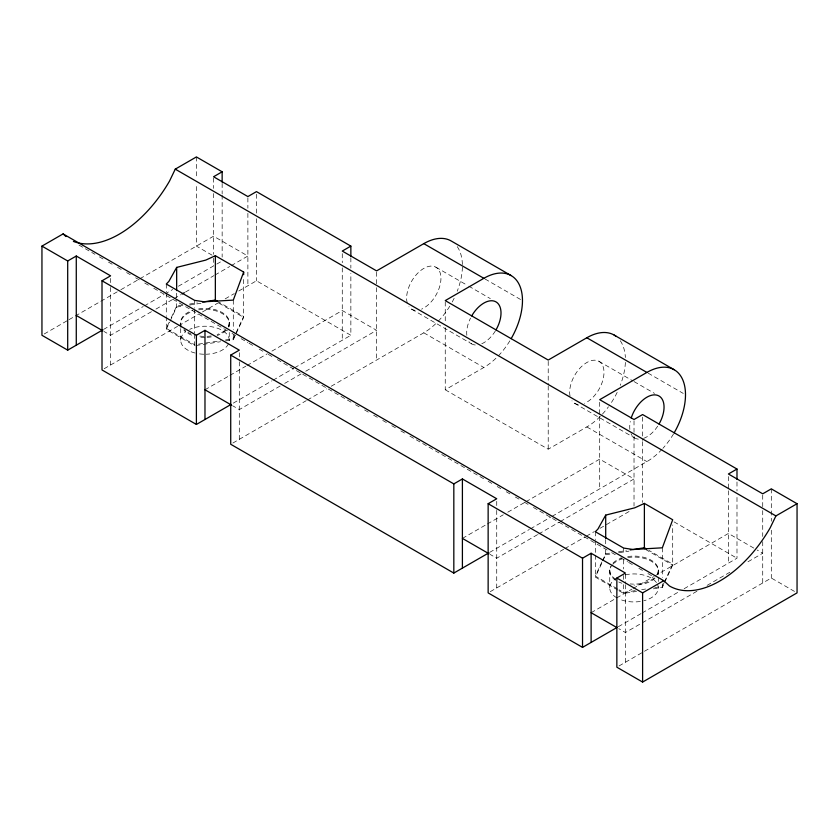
<?xml version="1.0" encoding="UTF-8"?>
<svg xmlns="http://www.w3.org/2000/svg" width="839" height="839" viewBox="0 0 839 839"><rect width="100%" height="100%" fill="white"/><g stroke="black" fill="none" stroke-linecap="round" stroke-linejoin="round"><path stroke-width="0.63" stroke-dasharray="4.2 3.15" d="M169.027 322.512L166.3 328.385L194.617 344.735M171.208 317.803L176.662 306.057L183.112 305.06M194.617 334.3L194.617 345.72L166.3 329.381L169.572 322.323M170.118 321.148L176.662 307.043L176.662 299.617M225.565 340.938L233.294 339.743L243.667 317.404L243.667 277.279M601.878 561.983L595.333 576.089L617.986 589.167M602.423 560.809L605.706 553.75L612.145 552.754M617.986 590.153L595.333 577.075L602.423 561.794M602.968 560.62L605.706 554.747L605.706 549.891M663.974 582.927L662.338 586.451L654.598 587.646M664.519 581.752L672.7 564.123L648.914 550.384M653.308 588.842L662.338 587.436L672.7 565.108L672.7 524.983M44.205 333.985L67.875 320.309M69.008 319.659L119.736 290.367M120.868 289.717L213.567 236.199L247.883 256.021L230.872 265.848M103.501 329.465L143.217 306.539M144.35 305.889L163.636 294.751M164.769 294.09L172.719 289.507M178.392 286.235L213.567 265.921L213.567 255.591M216.777 264.065L222.146 260.971M151.44 311.699L110.591 335.285L103.952 331.447M155.981 309.077L173.002 299.25M174.134 298.6L180.941 294.667M185.482 292.045L213.851 275.674M214.983 275.014L229.729 266.498M104.162 368.72L177.543 326.361M178.676 325.7L197.962 314.562M202.503 311.94L218.381 302.774M225.198 298.841L234.27 293.608M238.811 290.986L256.472 280.792L350.859 335.285L350.859 273.252M204.978 389.778L228.806 376.019M229.949 375.369L245.827 366.192M246.96 365.542L267.389 353.743M271.93 351.122L342.27 310.514L376.596 330.325L302.848 372.904M233.347 403.119L271.93 380.854M273.063 380.193L293.482 368.405M294.615 367.755L350.859 335.285M280.153 386.013L239.304 409.589L232.665 405.761M284.694 383.392L301.715 373.565M232.875 443.034L306.245 400.664M307.389 400.014L326.675 388.877M331.216 386.255L423.789 332.81A54.608 31.525 -60 0 0 437.276 322.207M445.247 327.745L445.247 389.778L483.851 367.482A54.608 31.525 -60 0 0 497.338 356.89M445.247 389.778L548.213 449.222L586.828 426.936A54.608 31.525 -60 0 0 608.453 406.789M462.404 538.397L486.232 524.637M487.365 523.987L503.253 514.81M507.784 512.189L524.805 502.372M525.948 501.712L599.696 459.132L634.022 478.943L560.263 521.533M489.63 552.398L529.346 529.472M530.479 528.811L550.908 517.023M552.041 516.373L646.89 461.607A54.608 31.525 -60 0 0 662.086 449.232M537.568 534.632L496.73 558.208L490.081 554.38M538.711 533.971L559.131 522.183M490.291 591.652L563.672 549.283M564.804 548.633L585.223 536.845M586.367 536.184L594.306 531.601M599.979 528.329L630.613 510.636M591.117 612.711L631.956 589.125M633.099 588.464L653.518 576.676M654.651 576.026L728.409 533.447L756.086 549.419M618.343 626.712L641.038 613.603M642.171 612.952L679.611 591.338M684.152 588.716L736.988 558.218L736.988 496.174M696.915 591.254L625.433 632.522L618.794 628.684M707.13 585.36L729.825 572.261M747.979 561.773L762.724 553.258L757.187 550.059M619.004 665.967L771.303 578.029L794.816 591.6M189.562 304.064L197.301 302.858M176.662 307.043L183.112 306.046M189.562 305.05L202.451 303.057M198.486 344.137L220.405 340.749M225.565 339.942L233.294 338.746L243.667 316.418L218.748 302.03M195.907 345.521L220.405 341.735M618.595 551.758L626.334 550.562M605.706 554.747L612.145 553.75M618.595 552.754L628.914 551.15M635.259 590.635L623.65 592.439L619.119 589.817M641.699 589.639L645.569 589.041M619.119 590.813L623.65 593.425L636.549 591.432M485.068 279.009L522.466 300.603M648.107 373.135L683.24 393.418M435.923 267.201L467.659 285.522M468.791 286.172L490.322 298.611M598.962 361.326L632.952 380.958M634.095 381.609L654.493 393.386M411.655 309.234L471.717 343.917M574.684 403.36L634.756 438.042M423.789 332.81L483.851 367.482M586.828 426.936L646.89 461.607M212.068 255.161L196.399 246.11L196.399 184.077M674.063 521.879L736.988 558.218M218.748 303.026L243.667 317.404M645.516 549.419L672.7 565.108M79.013 245.093L94.88 254.259M99.411 256.87L103.952 259.492M108.483 262.104L113.013 264.725M117.544 267.347L122.085 269.959M126.616 272.581L131.146 275.192M135.677 277.814L140.218 280.425M144.748 283.047L149.279 285.659M153.81 288.28L227.474 330.807M232.015 333.429L236.546 336.04M241.076 338.662L247.872 342.585M249.015 343.245L254.678 346.517M259.209 349.129L263.74 351.751M268.281 354.362L272.811 356.984M277.342 359.595L351.006 402.133M355.537 404.744L360.078 407.366M364.608 409.977L369.139 412.599M373.67 415.211L378.211 417.832M382.741 420.454L387.272 423.066M391.803 425.688L396.344 428.299M400.874 430.921L405.405 433.532M409.935 436.154L483.6 478.681M488.141 481.303L492.671 483.914M497.202 486.536L501.732 489.147M506.274 491.769L510.804 494.391M515.335 497.003L519.865 499.625M524.406 502.236L528.937 504.858M533.468 507.469L607.132 550.006M611.662 552.618L616.204 555.24M620.734 557.851L627.53 561.784M628.663 562.434L634.336 565.706M638.867 568.318L643.398 570.94M647.928 573.561L652.469 576.173M771.303 488.854L771.303 521.166M771.303 530.217L771.303 578.029M762.724 495.104L762.724 509.315M762.724 510.615L762.724 536.457M762.724 541.627L762.724 582.979M736.988 481.964L736.988 491.014M728.409 476.583L728.409 489.504M728.409 490.794L728.409 563.168M662.338 547.804L662.338 577.431M662.338 583.871L662.338 587.436M658.29 570.101L658.29 581.458M642.601 417.13L642.601 440.391M642.601 441.681L642.601 502.425M634.022 420.79L634.022 435.011M634.022 436.301L634.022 506.085M625.433 574.369L625.433 583.409M625.433 584.71L625.433 662.244M623.65 548.077L623.65 554.6M623.65 559.823L623.65 568.947M623.65 575.47L623.65 579.392M623.65 584.605L623.65 593.425M609.743 570.101L609.743 587.94M605.706 539.582L605.706 544.742M599.696 402.269L599.696 415.19M599.696 416.48L599.696 488.854M595.333 531.727L595.333 539.561M595.333 540.861L595.333 553.908M595.333 555.208L595.333 577.075M548.213 361.347L548.213 384.608M548.213 385.898L548.213 449.222M496.73 501.344L496.73 509.105M496.73 510.395L496.73 587.94M445.247 301.893L445.247 322.575M376.596 272.172L376.596 286.393M376.596 287.683L376.596 360.057M350.859 257.741L350.859 268.081M342.27 253.651L342.27 262.691M342.27 267.861L342.27 340.235M256.472 194.197L256.472 213.588M256.472 218.759L256.472 280.792M247.883 197.857L247.883 208.198M247.883 213.368L247.883 285.742M239.304 352.726L239.304 360.487M239.304 361.777L239.304 439.321M233.294 300.11L233.294 329.737M233.294 334.887L233.294 339.743M229.257 322.407L229.257 327.283M229.257 332.464L229.257 340.235A24.268 14.011 0 0 0 215.434 327.588A24.268 14.011 0 0 0 189.708 329.349M222.146 183.426L222.146 193.767M222.146 195.057L222.146 257.091M213.567 178.046L213.567 188.387M213.567 193.557L213.567 254.29M196.399 156.935L196.399 178.906M194.617 300.372L194.617 308.207M194.617 309.507L194.617 332.989M180.71 327.283L180.71 322.407A24.268 14.011 0 0 1 192.844 310.262M180.71 328.573L180.71 340.235M176.662 293.178L176.662 298.327M166.3 284.033L166.3 291.857M166.3 293.157L166.3 315.338M166.3 316.649L166.3 329.381M110.591 278.422L110.591 286.172M110.591 287.462L110.591 365.007M226.006 330.398A24.268 14.011 0 0 1 217.123 335.527M211.26 336.932A24.268 14.011 0 0 1 206.247 337.383M204.978 337.404A24.268 14.011 0 0 1 198.707 336.932M191.774 335.149A24.268 14.011 0 0 1 183.961 330.398M181.539 327.021A24.268 14.011 0 0 1 191.774 311.636M198.707 309.853A24.268 14.011 0 0 1 228.428 327.021M228.428 343.864A24.268 14.011 0 0 1 206.247 354.226M203.72 354.226A24.268 14.011 0 0 1 198.707 353.775M195.109 353.041A24.268 14.011 0 0 1 185.734 331.709M655.039 578.102A24.268 14.011 0 0 1 634.022 585.108M621.877 583.231A24.268 14.011 0 0 1 618.742 581.983M615.774 580.336A24.268 14.011 0 0 1 612.25 564.888M612.994 564.091A24.268 14.011 0 0 1 621.877 558.963M627.74 557.557A24.268 14.011 0 0 1 657.461 574.715M657.461 584.311A24.268 14.011 0 0 1 643.891 600.734M640.293 601.469A24.268 14.011 0 0 1 618.742 598.826M616.854 597.84A24.268 14.011 0 0 1 616.854 578.029M625.328 574.851A24.268 14.011 0 0 1 657 583.441M198.707 308.867A24.268 14.011 0 0 1 223.751 313.513A24.268 14.011 0 0 1 226.75 328.605M225.167 330.178A24.268 14.011 0 0 1 217.123 334.541M211.26 335.936A24.268 14.011 0 0 1 198.707 335.936M190.715 333.744A24.268 14.011 0 0 1 187.821 332.307M185.734 330.933A24.268 14.011 0 0 1 183.961 329.412M627.74 556.572A24.268 14.011 0 0 1 657.461 573.729M654.2 577.882A24.268 14.011 0 0 1 630.215 583.944M615.774 579.34A24.268 14.011 0 0 1 610.572 566.472M612.994 563.095A24.268 14.011 0 0 1 621.877 557.966M673.539 433.899A54.608 31.525 -60 0 1 662.936 448.309M657.692 426.181A24.268 14.011 -60 0 1 643.534 438.388M638.311 439.143A24.268 14.011 -60 0 1 631.033 433.763M629.869 429.432A24.268 14.011 -60 0 1 630.309 421.461M457.234 246.624A54.608 31.525 -60 0 1 462.404 265.921M462.394 267.096A54.608 31.525 -60 0 1 457.234 291.206M454.14 298.264A54.608 31.525 -60 0 1 451.099 303.98M449.767 306.204A54.608 31.525 -60 0 1 438.136 321.327M407.209 302.921A24.268 14.011 -60 0 1 421.556 269.864A24.268 14.011 -60 0 1 440.947 278.307A24.268 14.011 -60 0 1 421.556 309.161M415.211 310.336A24.268 14.011 -60 0 1 408.929 306.707M620.262 340.749A54.608 31.525 -60 0 1 625.37 357.508M625.38 362.406A54.608 31.525 -60 0 1 620.262 385.332M617.168 392.39A54.608 31.525 -60 0 1 609.219 405.74M569.996 395.935A24.268 14.011 -60 0 1 585.328 363.465A24.268 14.011 -60 0 1 603.986 372.873A24.268 14.011 -60 0 1 584.584 403.286M578.239 404.461A24.268 14.011 -60 0 1 571.957 400.832M509.839 340.875A54.608 31.525 -60 0 1 498.209 356.009M495.346 330.986A24.268 14.011 -60 0 1 481.617 343.833M475.273 345.007A24.268 14.011 -60 0 1 468.991 341.389M466.841 335.306A24.268 14.011 -60 0 1 470.522 318.128"/><path stroke-width="1.26" d="M243.667 272.056L233.294 300.11L204.223 301.799L194.617 300.372L166.3 284.033L168.88 281.401L176.662 267.41L205.744 260.111L215.35 255.717L243.667 272.056L243.667 274.668M222.146 182.136L222.146 171.796L196.399 156.935L175.257 169.142L169.541 181.056A100.722 58.153 -60 0 1 73.381 241.401M617.21 627.362L582.528 647.383L488.141 592.89L488.141 503.715L582.528 558.208L591.117 553.258L625.433 573.079L616.854 578.029L616.854 667.204L642.601 682.065L797.05 592.89L797.05 503.715L775.907 515.922L770.181 527.836A100.722 58.153 -60 0 1 669.459 585.989L663.743 580.682L63.093 233.903L41.95 246.11L41.95 335.285L67.697 350.146L102.368 330.126M605.706 515.115L597.913 529.094L595.333 531.727L623.65 548.077L633.256 549.503L662.338 547.804L672.7 519.761L644.383 503.41L634.777 507.815L605.706 515.115L605.706 538.302M41.95 246.11L67.697 260.971L76.276 256.021L110.591 275.832L102.012 280.782L102.012 369.957L196.399 424.45L231.082 404.429M222.146 171.796L213.567 176.756L247.883 196.567L256.472 191.617L350.859 246.11L350.859 256.451M182.073 294.017L184.349 292.706M102.012 280.782L196.399 335.285L204.978 330.325L239.304 350.146L230.725 355.096L230.725 444.271L453.826 573.079L488.497 553.058M350.859 246.11L342.27 251.06L376.596 270.882L423.789 243.635A54.608 31.525 -60 0 1 451.099 240.929L511.161 275.601M511.161 338.662A54.608 31.525 -60 0 0 519.53 285.239A54.608 31.525 -60 0 0 483.851 278.307L445.247 300.603L548.213 360.046L586.828 337.76A54.608 31.525 -60 0 1 616.088 336.355M230.725 355.096L453.826 483.904L462.404 478.943L496.73 498.765L488.141 503.715M674.189 432.788A54.608 31.525 -60 0 0 682.558 379.364A54.608 31.525 -60 0 0 646.89 372.432L599.696 399.679L634.022 419.5L642.601 414.55L736.988 469.043L736.988 479.384M736.988 469.043L728.409 473.993L762.724 493.814L771.303 488.854L797.05 503.715M616.854 578.029L642.601 592.89L663.743 580.682M202.451 302.061L215.35 300.068L217.616 301.379M630.194 549.965L644.383 547.773L646.649 549.073M614.127 335.055L674.189 369.737M423.789 243.635L483.851 278.307M586.828 337.76L646.89 372.432M175.257 169.142L775.907 515.922M76.276 315.464L102.84 330.807M204.978 389.778L231.554 405.122M462.404 538.397L488.98 553.74M591.117 612.711L616.581 627.404M63.093 233.903L65.956 236.556M644.383 503.41L644.383 548.758M642.601 592.89L642.601 682.065M591.117 553.258L591.117 642.433M582.528 558.208L582.528 647.383M462.404 478.943L462.404 568.118M453.826 483.904L453.826 573.079M215.35 255.717L215.35 301.065M204.978 330.325L204.978 419.5M196.399 335.285L196.399 424.45M176.662 267.41L176.662 290.598M76.276 256.021L76.276 345.186M67.697 260.971L67.697 350.146M631.211 418.011A24.268 14.011 -60 0 1 656.612 395.085A24.268 14.011 -60 0 1 659.024 424.031M471.717 315.894A24.268 14.011 -60 0 1 495.985 301.883A24.268 14.011 -60 0 1 495.985 329.905"/></g></svg>
